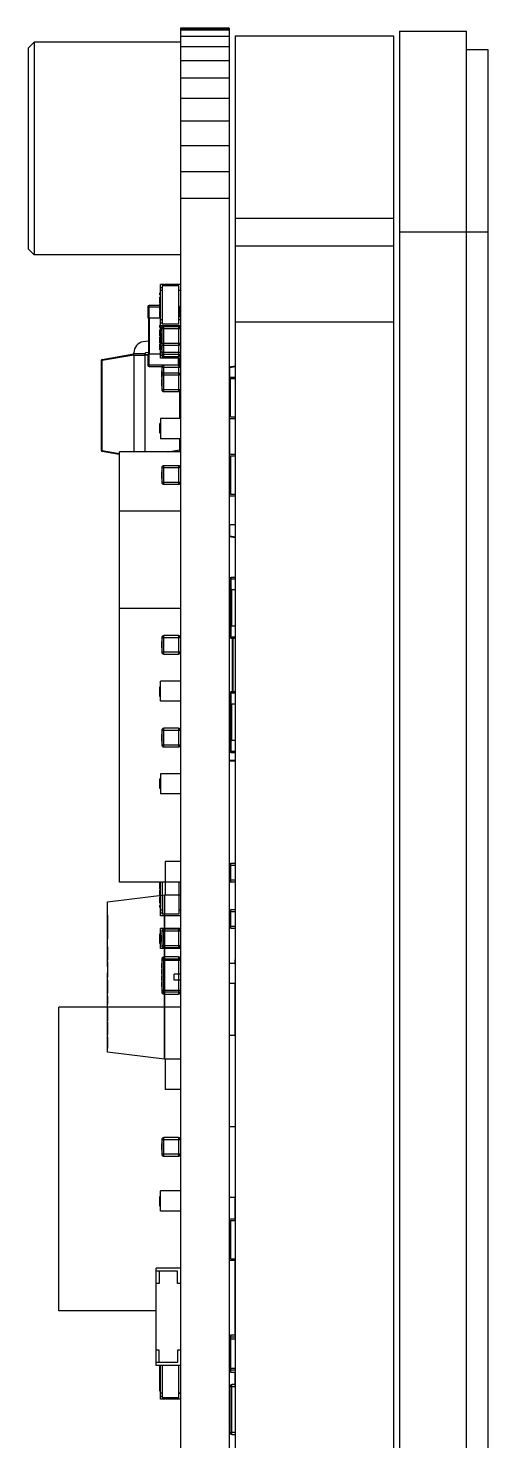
# Model space of a CAD drawing. Header units: inches. Extents: x -13 to 119, y -33 to 44.
# Drawn here: x -12.25 to -4.7, y 2.22 to 25.45 of the extents above; entities that cross this region are included whole.
import ezdxf

# ---------------------------------------------------------------- set-up
doc = ezdxf.new("R2010")
doc.units = ezdxf.units.IN
doc.header["$LTSCALE"] = 1.21
doc.header["$MEASUREMENT"] = 0
doc.layers.get('0').update_dxf_attribs({"linetype": 'CONTINUOUS'})

msp = doc.modelspace()

# ---------------------------------------------------------------- linework, layer by layer
at = {"color": 7, "linetype": 'Continuous'}
for p, q in [((-9.755, 25.447), (-9.755, -10.94)), ((-8.955, 25.447), (-9.755, 25.447)), ((-8.955, 25.438), (-9.755, 25.438)), ((-8.955, 25.413), (-9.755, 25.413)), ((-8.955, 25.447), (-8.955, -10.94)), ((-8.855, 25.322), (-8.855, -10.617)), ((-8.855, 25.322), (-6.255, 25.322)), ((-6.255, 25.322), (-6.255, -10.617)), ((-6.155, 25.397), (-6.155, -10.883)), ((-6.155, 25.397), (-5.055, 25.397)), ((-5.055, -11.003), (-5.055, 25.397)), ((-12.255, 25.119), (-12.155, 25.219)), ((-12.255, 25.119), (-12.255, 21.819)), ((-12.155, 25.219), (-12.155, 21.719)), ((-9.755, 25.219), (-12.155, 25.219)), ((-8.955, 25.31), (-9.755, 25.31)), ((-8.955, 25.142), (-9.755, 25.142)), ((-5.055, 25.097), (-4.705, 25.097)), ((-4.705, 25.097), (-4.705, -8.553)), ((-8.955, 24.913), (-9.755, 24.913)), ((-8.955, 24.627), (-9.755, 24.627)), ((-8.955, 24.294), (-9.755, 24.294)), ((-8.955, 23.919), (-9.755, 23.919)), ((-8.955, 23.513), (-9.755, 23.513)), ((-8.955, 23.086), (-9.755, 23.086)), ((-8.955, 22.649), (-9.755, 22.649)), ((-8.855, 22.322), (-6.255, 22.322)), ((-6.155, 22.097), (-4.705, 22.097)), ((-8.855, 21.872), (-6.255, 21.872)), ((-12.255, 21.819), (-12.155, 21.719)), ((-9.755, 21.719), (-12.155, 21.719)), ((-10.08, 20.021), (-10.08, 21.235)), ((-9.755, 21.235), (-10.08, 21.235)), ((-10.08, 21.185), (-10.055, 21.185)), ((-10.055, 21.21), (-10.055, 20.58)), ((-9.78, 21.21), (-10.055, 21.21)), ((-9.78, 20.58), (-9.78, 21.21)), ((-10.09, 21.061), (-10.09, 21.097)), ((-10.08, 21.097), (-10.09, 21.097)), ((-10.08, 21.084), (-10.09, 21.084)), ((-10.08, 21.061), (-10.09, 21.061)), ((-10.09, 20.922), (-10.09, 21.024)), ((-10.08, 21.024), (-10.09, 21.024)), ((-10.08, 20.972), (-10.09, 20.972)), ((-10.08, 20.922), (-10.09, 20.922)), ((-10.09, 20.807), (-10.09, 20.909)), ((-10.08, 20.909), (-10.09, 20.909)), ((-10.055, 21.135), (-10.08, 21.135)), ((-9.755, 21.135), (-9.78, 21.135)), ((-10.29, 20.867), (-10.29, 20.687)), ((-10.29, 20.867), (-10.09, 20.867)), ((-10.29, 20.687), (-10.08, 20.687)), ((-10.28, 20.687), (-10.28, 20.087)), ((-10.27, 20.687), (-10.27, 20.887)), ((-10.09, 20.887), (-10.27, 20.887)), ((-10.26, 20.087), (-10.26, 20.687)), ((-10.08, 20.807), (-10.09, 20.807)), ((-10.09, 20.691), (-10.09, 20.793)), ((-10.08, 20.793), (-10.09, 20.793)), ((-10.08, 20.742), (-10.09, 20.742)), ((-10.08, 20.691), (-10.09, 20.691)), ((-9.78, 20.867), (-9.77, 20.867)), ((-9.755, 20.701), (-9.78, 20.701)), ((-9.77, 20.701), (-9.77, 20.867)), ((-9.77, 20.744), (-9.755, 20.744)), ((-10.09, 20.527), (-10.09, 20.563)), ((-10.08, 20.563), (-10.09, 20.563)), ((-10.08, 20.55), (-10.09, 20.55)), ((-10.08, 20.527), (-10.09, 20.527)), ((-10.09, 20.388), (-10.09, 20.49)), ((-10.08, 20.49), (-10.09, 20.49)), ((-10.055, 20.655), (-10.08, 20.655)), ((-10.08, 20.605), (-10.055, 20.605)), ((-9.755, 20.555), (-10.08, 20.555)), ((-10.062, 20.463), (-10.062, 20.537)), ((-10.059, 20.537), (-10.062, 20.537)), ((-10.059, 20.5), (-10.062, 20.5)), ((-10.062, 20.463), (-10.059, 20.463)), ((-10.062, 20.259), (-10.062, 20.44)), ((-10.059, 20.44), (-10.062, 20.44)), ((-10.059, 20.555), (-10.059, 20.082)), ((-10.059, 20.509), (-9.755, 20.509)), ((-9.78, 20.58), (-10.055, 20.58)), ((-10.029, 20.052), (-10.029, 20.555)), ((-9.785, 20.54), (-10.029, 20.54)), ((-9.785, 20.555), (-9.785, 20.052)), ((-9.755, 20.655), (-9.78, 20.655)), ((-8.855, 20.622), (-6.255, 20.622)), ((-10.28, 20.302), (-10.365, 20.29)), ((-10.08, 20.438), (-10.09, 20.438)), ((-10.08, 20.388), (-10.09, 20.388)), ((-10.09, 20.273), (-10.09, 20.375)), ((-10.08, 20.375), (-10.09, 20.375)), ((-10.08, 20.273), (-10.09, 20.273)), ((-10.09, 20.157), (-10.09, 20.259)), ((-10.08, 20.259), (-10.09, 20.259)), ((-10.08, 20.207), (-10.09, 20.207)), ((-10.062, 20.438), (-10.059, 20.438)), ((-10.062, 20.393), (-10.059, 20.393)), ((-10.059, 20.375), (-10.062, 20.375)), ((-10.059, 20.331), (-10.062, 20.331)), ((-10.059, 20.296), (-10.062, 20.296)), ((-10.062, 20.259), (-10.059, 20.259)), ((-10.062, 20.157), (-10.062, 20.23)), ((-10.062, 20.23), (-10.059, 20.23)), ((-10.062, 20.221), (-10.059, 20.221)), ((-9.755, 20.265), (-10.059, 20.265)), ((-10.029, 20.235), (-9.785, 20.235)), ((-11.055, 19.983), (-11.055, 18.505)), ((-11.055, 19.983), (-11.038, 19.983)), ((-11.038, 20.002), (-10.52, 20.094)), ((-10.52, 20.074), (-11.038, 19.983)), ((-11.038, 19.983), (-11.038, 20.002)), ((-11.038, 18.505), (-11.038, 19.983)), ((-10.52, 20.094), (-10.52, 20.112)), ((-10.34, 20.094), (-10.52, 20.094)), ((-10.52, 20.074), (-10.52, 20.094)), ((-10.52, 20.074), (-10.52, 18.48)), ((-10.52, 20.074), (-10.34, 20.074)), ((-10.34, 20.094), (-10.29, 20.085)), ((-10.34, 20.074), (-10.34, 20.094)), ((-10.34, 20.074), (-10.34, 18.48)), ((-10.29, 20.065), (-10.34, 20.074)), ((-10.322, 20.114), (-10.28, 20.12)), ((-10.29, 20.087), (-10.29, 19.907)), ((-10.08, 20.087), (-10.29, 20.087)), ((-10.27, 19.887), (-10.27, 20.087)), ((-10.08, 20.157), (-10.09, 20.157)), ((-10.059, 20.121), (-10.08, 20.121)), ((-10.08, 20.071), (-10.057, 20.071)), ((-9.755, 20.021), (-10.08, 20.021)), ((-10.062, 20.185), (-10.059, 20.185)), ((-10.059, 20.168), (-10.062, 20.168)), ((-10.062, 20.157), (-10.059, 20.157)), ((-9.755, 20.113), (-10.059, 20.113)), ((-9.755, 20.082), (-10.059, 20.082)), ((-10.055, 20.066), (-10.055, 20.046)), ((-9.78, 20.046), (-10.055, 20.046)), ((-10.029, 20.052), (-9.785, 20.052)), ((-9.79, 20.021), (-9.79, 19.905)), ((-9.78, 20.052), (-9.78, 20.046)), ((-9.77, 19.907), (-9.77, 20.021)), ((-9.755, 20.016), (-9.77, 20.016)), ((-9.77, 19.907), (-10.29, 19.907)), ((-10.27, 19.887), (-10.057, 19.887)), ((-10.062, 19.702), (-10.062, 19.809)), ((-10.062, 19.809), (-10.059, 19.809)), ((-10.059, 19.874), (-10.059, 19.503)), ((-10.059, 19.874), (-9.755, 19.874)), ((-10.059, 19.747), (-9.755, 19.747)), ((-10.029, 19.473), (-10.029, 19.905)), ((-9.785, 19.905), (-10.029, 19.905)), ((-9.785, 19.778), (-10.029, 19.778)), ((-9.785, 19.905), (-9.785, 19.473)), ((-9.77, 19.974), (-9.755, 19.974)), ((-8.94, 19.882), (-8.855, 19.897)), ((-8.94, 19.862), (-8.94, 19.882)), ((-8.855, 19.877), (-8.94, 19.862)), ((-8.94, 19.711), (-8.94, 19.862)), ((-10.059, 19.721), (-10.062, 19.721)), ((-10.062, 19.712), (-10.059, 19.712)), ((-10.062, 19.704), (-10.059, 19.704)), ((-10.062, 19.702), (-10.059, 19.702)), ((-10.062, 19.569), (-10.062, 19.676)), ((-10.062, 19.676), (-10.059, 19.676)), ((-10.062, 19.631), (-10.059, 19.631)), ((-10.059, 19.613), (-10.062, 19.613)), ((-10.059, 19.569), (-10.062, 19.569)), ((-8.955, 19.711), (-8.855, 19.711)), ((-8.931, 19.611), (-8.955, 19.611)), ((-8.931, 19.056), (-8.931, 19.686)), ((-8.931, 19.686), (-8.855, 19.686)), ((-9.755, 19.503), (-10.059, 19.503)), ((-10.029, 19.473), (-9.785, 19.473)), ((-9.771, 19.476), (-9.771, 19.028)), ((-8.931, 19.182), (-8.955, 19.182)), ((-8.931, 19.131), (-8.955, 19.131)), ((-8.94, 19.131), (-8.94, 19.182)), ((-8.931, 19.056), (-8.855, 19.056)), ((-10.09, 18.79), (-10.09, 18.947)), ((-10.08, 18.947), (-10.09, 18.947)), ((-10.08, 18.944), (-10.09, 18.944)), ((-10.08, 19.028), (-10.08, 18.698)), ((-9.755, 19.028), (-10.08, 19.028)), ((-8.955, 19.031), (-8.855, 19.031)), ((-8.94, 18.441), (-8.94, 19.031)), ((-10.08, 18.794), (-10.09, 18.794)), ((-10.08, 18.79), (-10.09, 18.79)), ((-9.755, 18.698), (-10.08, 18.698)), ((-9.771, 18.698), (-9.771, 18.514)), ((-11.038, 18.505), (-11.055, 18.505)), ((-11.038, 18.505), (-10.759, 18.456)), ((-11.038, 18.485), (-11.038, 18.505)), ((-10.762, 18.437), (-11.038, 18.485)), ((-10.755, 11.407), (-10.755, 18.48)), ((-9.755, 18.48), (-10.755, 18.48)), ((-9.963, 18.48), (-9.771, 18.514)), ((-9.755, 18.514), (-9.771, 18.514)), ((-9.771, 18.514), (-9.771, 18.494)), ((-8.955, 18.441), (-8.855, 18.441)), ((-8.931, 18.416), (-8.931, 17.786)), ((-8.931, 18.416), (-8.855, 18.416)), ((-10.062, 18.045), (-10.062, 18.152)), ((-10.062, 18.152), (-10.059, 18.152)), ((-10.059, 18.223), (-10.059, 17.979)), ((-10.059, 18.223), (-9.755, 18.223)), ((-10.029, 17.949), (-10.029, 18.254)), ((-9.785, 18.254), (-10.029, 18.254)), ((-9.785, 18.254), (-9.785, 17.949)), ((-8.955, 18.341), (-8.931, 18.341)), ((-8.94, 17.861), (-8.94, 18.341)), ((-10.062, 18.107), (-10.059, 18.107)), ((-10.059, 18.089), (-10.062, 18.089)), ((-10.059, 18.045), (-10.062, 18.045)), ((-9.755, 17.979), (-10.059, 17.979)), ((-10.029, 17.949), (-9.785, 17.949)), ((-8.955, 17.861), (-8.931, 17.861)), ((-8.955, 17.761), (-8.855, 17.761)), ((-8.931, 17.786), (-8.855, 17.786)), ((-9.755, 17.504), (-10.755, 17.504)), ((-8.855, 17.282), (-8.955, 17.282)), ((-8.94, 17.102), (-8.94, 17.282)), ((-8.94, 17.102), (-8.955, 17.102)), ((-8.94, 17.102), (-8.855, 17.087)), ((-8.94, 17.083), (-8.94, 17.102)), ((-8.855, 17.068), (-8.94, 17.083)), ((-8.941, 16.396), (-8.941, 16.216)), ((-8.941, 16.396), (-8.855, 16.396)), ((-8.921, 16.216), (-8.921, 16.416)), ((-8.855, 16.416), (-8.921, 16.416)), ((-8.931, 16.198), (-8.955, 16.197)), ((-8.955, 16.187), (-8.931, 16.188)), ((-8.941, 16.216), (-8.855, 16.216)), ((-8.931, 16.216), (-8.931, 15.616)), ((-8.911, 15.616), (-8.911, 16.216)), ((-9.755, 15.904), (-10.755, 15.904)), ((-8.941, 15.616), (-8.941, 15.436)), ((-8.855, 15.616), (-8.941, 15.616)), ((-8.921, 15.416), (-8.921, 15.616)), ((-10.062, 15.257), (-10.062, 15.364)), ((-10.062, 15.364), (-10.059, 15.364)), ((-10.059, 15.429), (-10.059, 15.186)), ((-10.059, 15.429), (-9.755, 15.429)), ((-10.029, 15.155), (-10.029, 15.46)), ((-9.785, 15.46), (-10.029, 15.46)), ((-9.785, 15.46), (-9.785, 15.155)), ((-8.855, 15.436), (-8.941, 15.436)), ((-8.921, 15.416), (-8.855, 15.416)), ((-8.906, 15.416), (-8.906, 14.537)), ((-8.885, 14.537), (-8.885, 15.416)), ((-10.059, 15.276), (-10.062, 15.276)), ((-10.062, 15.267), (-10.059, 15.267)), ((-10.062, 15.259), (-10.059, 15.259)), ((-10.062, 15.257), (-10.059, 15.257)), ((-9.755, 15.186), (-10.059, 15.186)), ((-10.029, 15.155), (-9.785, 15.155)), ((-10.08, 14.38), (-10.08, 14.71)), ((-9.755, 14.71), (-10.08, 14.71)), ((-10.09, 14.461), (-10.09, 14.619)), ((-10.08, 14.619), (-10.09, 14.619)), ((-10.08, 14.54), (-10.09, 14.54)), ((-10.08, 14.461), (-10.09, 14.461)), ((-8.941, 14.517), (-8.941, 14.337)), ((-8.941, 14.517), (-8.855, 14.517)), ((-8.921, 14.337), (-8.921, 14.537)), ((-8.855, 14.537), (-8.921, 14.537)), ((-9.755, 14.38), (-10.08, 14.38)), ((-8.955, 14.312), (-8.931, 14.312)), ((-8.931, 14.281), (-8.955, 14.281)), ((-8.941, 14.337), (-8.855, 14.337)), ((-8.931, 14.337), (-8.931, 13.737)), ((-8.911, 13.737), (-8.911, 14.337)), ((-10.062, 13.727), (-10.062, 13.834)), ((-10.062, 13.834), (-10.059, 13.834)), ((-10.062, 13.789), (-10.059, 13.789)), ((-10.059, 13.771), (-10.062, 13.771)), ((-10.059, 13.727), (-10.062, 13.727)), ((-10.059, 13.905), (-10.059, 13.661)), ((-10.059, 13.905), (-9.755, 13.905)), ((-10.029, 13.631), (-10.029, 13.936)), ((-9.785, 13.936), (-10.029, 13.936)), ((-9.785, 13.936), (-9.785, 13.631)), ((-8.931, 13.794), (-8.955, 13.794)), ((-8.931, 13.763), (-8.955, 13.763)), ((-8.941, 13.737), (-8.941, 13.557)), ((-8.855, 13.737), (-8.941, 13.737)), ((-8.921, 13.537), (-8.921, 13.737)), ((-9.755, 13.661), (-10.059, 13.661)), ((-10.029, 13.631), (-9.785, 13.631)), ((-8.855, 13.557), (-8.941, 13.557)), ((-8.921, 13.537), (-8.855, 13.537)), ((-8.855, 13.407), (-8.955, 13.412)), ((-8.955, 13.402), (-8.855, 13.396)), ((-10.09, 12.948), (-10.09, 13.105)), ((-10.08, 13.105), (-10.09, 13.105)), ((-10.08, 13.102), (-10.09, 13.102)), ((-10.08, 13.186), (-10.08, 12.856)), ((-9.755, 13.186), (-10.08, 13.186)), ((-10.08, 12.952), (-10.09, 12.952)), ((-10.08, 12.948), (-10.09, 12.948)), ((-9.755, 12.856), (-10.08, 12.856)), ((-8.955, 11.683), (-8.855, 11.683)), ((-8.926, 11.409), (-8.926, 11.714)), ((-8.855, 11.714), (-8.926, 11.714)), ((-9.755, 11.407), (-10.755, 11.407)), ((-10.09, 11.294), (-10.09, 11.396)), ((-10.08, 11.396), (-10.09, 11.396)), ((-10.08, 10.852), (-10.08, 11.407)), ((-10.055, 11.407), (-10.055, 10.877)), ((-9.78, 11.407), (-9.78, 10.877)), ((-8.855, 11.439), (-8.955, 11.439)), ((-8.926, 11.409), (-8.855, 11.409)), ((-10.08, 11.346), (-10.09, 11.346)), ((-10.08, 11.294), (-10.09, 11.294)), ((-10.09, 11.179), (-10.09, 11.281)), ((-10.08, 11.281), (-10.09, 11.281)), ((-10.08, 11.275), (-10.09, 11.275)), ((-10.08, 11.226), (-10.09, 11.226)), ((-10.08, 11.181), (-10.09, 11.181)), ((-10.08, 11.179), (-10.09, 11.179)), ((-10.09, 11.063), (-10.09, 11.165)), ((-10.08, 11.165), (-10.09, 11.165)), ((-10.08, 11.115), (-10.09, 11.115)), ((-10.08, 11.063), (-10.09, 11.063)), ((-10.09, 10.99), (-10.09, 11.027)), ((-10.08, 11.027), (-10.09, 11.027)), ((-10.08, 11.018), (-10.09, 11.018)), ((-10.08, 10.99), (-10.09, 10.99)), ((-10.08, 10.952), (-10.055, 10.952)), ((-9.78, 10.952), (-9.755, 10.952)), ((-8.955, 10.921), (-8.855, 10.921)), ((-8.926, 10.647), (-8.926, 10.952)), ((-8.855, 10.952), (-8.926, 10.952)), ((-10.08, 10.902), (-10.055, 10.902)), ((-9.755, 10.852), (-10.08, 10.852)), ((-9.78, 10.877), (-10.055, 10.877)), ((-10.09, 10.397), (-10.09, 10.555)), ((-10.08, 10.555), (-10.09, 10.555)), ((-10.08, 10.476), (-10.09, 10.476)), ((-10.08, 10.316), (-10.08, 10.646)), ((-9.755, 10.646), (-10.08, 10.646)), ((-10.062, 10.425), (-10.062, 10.532)), ((-10.062, 10.532), (-10.059, 10.532)), ((-10.062, 10.487), (-10.059, 10.487)), ((-10.059, 10.469), (-10.062, 10.469)), ((-10.059, 10.603), (-10.059, 10.359)), ((-10.059, 10.603), (-9.755, 10.603)), ((-10.029, 10.329), (-10.029, 10.634)), ((-9.785, 10.634), (-10.029, 10.634)), ((-9.785, 10.634), (-9.785, 10.329)), ((-8.855, 10.678), (-8.955, 10.678)), ((-8.926, 10.647), (-8.855, 10.647)), ((-10.08, 10.397), (-10.09, 10.397)), ((-9.755, 10.316), (-10.08, 10.316)), ((-10.059, 10.425), (-10.062, 10.425)), ((-9.755, 10.359), (-10.059, 10.359)), ((-10.029, 10.329), (-9.785, 10.329)), ((-10.955, 10.019), (-10.955, 9.917)), ((-10.062, 9.997), (-10.062, 10.071)), ((-10.062, 10.071), (-10.059, 10.071)), ((-10.062, 10.06), (-10.059, 10.06)), ((-10.059, 10.008), (-10.062, 10.008)), ((-10.062, 9.997), (-10.059, 9.997)), ((-10.059, 10.145), (-10.059, 9.597)), ((-10.059, 10.145), (-9.755, 10.145)), ((-9.755, 10.115), (-10.059, 10.115)), ((-10.029, 9.566), (-10.029, 10.176)), ((-9.785, 10.176), (-10.029, 10.176)), ((-9.785, 10.176), (-9.785, 9.566)), ((-8.955, 10.075), (-8.855, 10.075)), ((-8.856, 10.075), (-8.856, 10.13)), ((-8.855, 10.13), (-8.856, 10.13)), ((-10.062, 9.895), (-10.062, 9.969)), ((-10.059, 9.969), (-10.062, 9.969)), ((-10.062, 9.932), (-10.059, 9.932)), ((-10.062, 9.895), (-10.059, 9.895)), ((-10.062, 9.788), (-10.062, 9.865)), ((-10.062, 9.865), (-10.059, 9.865)), ((-10.062, 9.788), (-10.059, 9.788)), ((-10.062, 9.69), (-10.062, 9.764)), ((-10.059, 9.764), (-10.062, 9.764)), ((-9.855, 9.795), (-9.855, 9.895)), ((-10.062, 9.727), (-10.059, 9.727)), ((-10.062, 9.69), (-10.059, 9.69)), ((-9.755, 9.627), (-10.059, 9.627)), ((-9.755, 9.597), (-10.059, 9.597)), ((-10.029, 9.566), (-9.785, 9.566)), ((-8.955, 9.745), (-8.855, 9.745)), ((-8.856, 8.882), (-8.856, 9.745)), ((-11.755, 4.358), (-11.755, 9.348)), ((-9.755, 9.348), (-11.755, 9.348)), ((-8.855, 8.882), (-8.955, 8.882)), ((-10.029, 6.9), (-10.029, 7.205)), ((-9.785, 7.205), (-10.029, 7.205)), ((-9.785, 7.205), (-9.785, 6.9)), ((-8.855, 7.382), (-8.955, 7.382)), ((-10.062, 7.002), (-10.062, 7.109)), ((-10.062, 7.109), (-10.059, 7.109)), ((-10.059, 7.021), (-10.062, 7.021)), ((-10.062, 7.012), (-10.059, 7.012)), ((-10.062, 7.004), (-10.059, 7.004)), ((-10.062, 7.002), (-10.059, 7.002)), ((-10.059, 7.174), (-10.059, 6.931)), ((-10.059, 7.174), (-9.755, 7.174)), ((-9.755, 6.931), (-10.059, 6.931)), ((-10.029, 6.9), (-9.785, 6.9)), ((-10.08, 5.998), (-10.08, 6.328)), ((-9.755, 6.328), (-10.08, 6.328)), ((-10.09, 6.079), (-10.09, 6.236)), ((-10.08, 6.236), (-10.09, 6.236)), ((-10.08, 6.158), (-10.09, 6.158)), ((-10.08, 6.079), (-10.09, 6.079)), ((-8.856, 6.22), (-8.955, 6.22)), ((-8.856, 5.868), (-8.856, 6.22)), ((-8.855, 6.22), (-8.856, 6.22)), ((-9.755, 5.998), (-10.08, 5.998)), ((-8.955, 5.868), (-8.855, 5.868)), ((-8.931, 5.843), (-8.931, 5.213)), ((-8.931, 5.843), (-8.855, 5.843)), ((-8.955, 5.768), (-8.931, 5.768)), ((-8.955, 5.288), (-8.931, 5.288)), ((-8.955, 5.188), (-8.855, 5.188)), ((-8.931, 5.213), (-8.855, 5.213)), ((-8.856, 3.959), (-8.856, 5.188)), ((-10.155, 3.458), (-10.155, 5.058)), ((-9.755, 5.058), (-10.155, 5.058)), ((-9.805, 5.008), (-10.155, 5.008)), ((-10.105, 5.008), (-10.105, 4.808)), ((-9.805, 4.808), (-9.805, 5.008)), ((-10.105, 4.808), (-10.155, 4.808)), ((-9.755, 4.808), (-9.805, 4.808)), ((-10.156, 4.484), (-10.156, 4.382)), ((-10.156, 4.484), (-10.155, 4.484)), ((-10.156, 4.431), (-10.155, 4.431)), ((-10.155, 4.358), (-11.755, 4.358)), ((-10.156, 4.404), (-10.155, 4.404)), ((-10.156, 4.382), (-10.155, 4.382)), ((-10.156, 4.367), (-10.156, 4.032)), ((-10.156, 4.367), (-10.155, 4.367)), ((-10.156, 4.316), (-10.155, 4.316)), ((-10.156, 4.265), (-10.155, 4.265)), ((-10.156, 4.261), (-10.155, 4.261)), ((-10.156, 4.25), (-10.155, 4.25)), ((-10.156, 4.236), (-10.155, 4.236)), ((-10.156, 4.199), (-10.155, 4.199)), ((-10.156, 4.16), (-10.155, 4.16)), ((-10.156, 4.15), (-10.155, 4.15)), ((-10.156, 4.144), (-10.155, 4.144)), ((-10.156, 4.134), (-10.155, 4.134)), ((-10.156, 4.083), (-10.155, 4.083)), ((-10.156, 4.032), (-10.155, 4.032)), ((-8.855, 3.959), (-8.926, 3.959)), ((-8.926, 3.35), (-8.926, 3.959)), ((-8.955, 3.929), (-8.855, 3.929)), ((-8.955, 3.898), (-8.855, 3.898)), ((-10.105, 3.708), (-10.155, 3.708)), ((-9.805, 3.508), (-10.155, 3.508)), ((-10.105, 3.508), (-10.105, 3.708)), ((-9.755, 3.708), (-9.805, 3.708)), ((-9.805, 3.708), (-9.805, 3.508)), ((-9.755, 3.458), (-10.155, 3.458)), ((-10.08, 3.446), (-10.09, 3.446)), ((-10.09, 3.038), (-10.09, 3.446)), ((-10.08, 3.444), (-10.09, 3.444)), ((-10.08, 3.431), (-10.09, 3.431)), ((-10.08, 3.408), (-10.09, 3.408)), ((-10.08, 3.396), (-10.09, 3.396)), ((-10.08, 3.371), (-10.09, 3.371)), ((-10.08, 3.319), (-10.09, 3.319)), ((-10.08, 3.269), (-10.09, 3.269)), ((-10.08, 3.256), (-10.09, 3.256)), ((-10.08, 2.902), (-10.08, 3.458)), ((-10.055, 3.458), (-10.055, 2.927)), ((-9.78, 2.927), (-9.78, 3.458)), ((-8.855, 3.411), (-8.955, 3.411)), ((-8.855, 3.38), (-8.955, 3.38)), ((-8.926, 3.35), (-8.855, 3.35)), ((-8.856, 3.12), (-8.856, 3.35)), ((-10.08, 3.154), (-10.09, 3.154)), ((-10.08, 3.14), (-10.09, 3.14)), ((-10.08, 3.089), (-10.09, 3.089)), ((-10.08, 3.038), (-10.09, 3.038)), ((-8.941, 3.114), (-8.855, 3.114)), ((-8.941, 3.114), (-8.941, 2.354)), ((-8.856, 3.144), (-8.911, 3.144)), ((-8.911, 2.324), (-8.911, 3.144)), ((-8.855, 3.12), (-8.856, 3.12)), ((-10.055, 3.002), (-10.08, 3.002)), ((-10.08, 2.952), (-10.055, 2.952)), ((-9.755, 2.902), (-10.08, 2.902)), ((-9.78, 2.927), (-10.055, 2.927)), ((-9.755, 3.002), (-9.78, 3.002)), ((-9.78, 3.002), (-9.755, 3.002)), ((-8.855, 2.354), (-8.941, 2.354)), ((-8.911, 2.324), (-8.855, 2.324))]:
    msp.add_line(p, q, dxfattribs=at)
at = {"color": 6, "linetype": 'Continuous'}
for p, q in [((-10.005, 11.745), (-10.005, 11.195)), ((-9.745, 11.745), (-10.005, 11.745)), ((-9.745, 11.085), (-9.745, 11.745)), ((-10.955, 11.08), (-10.015, 11.195)), ((-10.015, 8.495), (-10.015, 11.195)), ((-10.015, 11.195), (-9.755, 11.195)), ((-10.013, 8.495), (-10.013, 11.195)), ((-10.955, 10.019), (-10.955, 11.08)), ((-9.745, 11.085), (-9.755, 11.085)), ((-10.95, 10.862), (-10.955, 10.862)), ((-10.95, 10.862), (-10.95, 10.471)), ((-10.955, 10.471), (-10.95, 10.471)), ((-10.95, 10.341), (-10.955, 10.341)), ((-10.95, 10.332), (-10.955, 10.332)), ((-10.955, 10.27), (-10.95, 10.27)), ((-10.95, 10.263), (-10.955, 10.263)), ((-10.95, 10.241), (-10.955, 10.241)), ((-10.95, 10.233), (-10.955, 10.233)), ((-10.95, 10.23), (-10.955, 10.23)), ((-10.95, 10.229), (-10.955, 10.229)), ((-10.95, 10.341), (-10.95, 10.122)), ((-10.955, 10.2), (-10.95, 10.2)), ((-10.955, 10.195), (-10.95, 10.195)), ((-10.95, 10.13), (-10.955, 10.13)), ((-10.955, 10.122), (-10.95, 10.122)), ((-10.95, 10.094), (-10.955, 10.094)), ((-10.95, 10.019), (-10.955, 10.019)), ((-10.95, 10.094), (-10.95, 9.843)), ((-10.95, 9.965), (-10.955, 9.965)), ((-10.955, 8.611), (-10.955, 9.917)), ((-10.955, 9.917), (-10.95, 9.917)), ((-10.955, 9.843), (-10.95, 9.843)), ((-10.95, 9.802), (-10.955, 9.802)), ((-10.95, 9.802), (-10.95, 9.579)), ((-9.755, 9.895), (-9.855, 9.895)), ((-9.755, 9.795), (-9.855, 9.795)), ((-10.95, 9.727), (-10.955, 9.727)), ((-10.95, 9.708), (-10.955, 9.708)), ((-10.95, 9.69), (-10.955, 9.69)), ((-10.95, 9.654), (-10.955, 9.654)), ((-10.955, 9.579), (-10.95, 9.579)), ((-10.95, 9.536), (-10.955, 9.536)), ((-10.95, 9.536), (-10.95, 9.398)), ((-10.955, 9.466), (-10.95, 9.466)), ((-10.95, 9.453), (-10.955, 9.453)), ((-10.955, 9.398), (-10.95, 9.398)), ((-10.955, 9.329), (-10.95, 9.329)), ((-10.955, 9.324), (-10.95, 9.324)), ((-10.95, 9.329), (-10.95, 9.128)), ((-10.95, 9.257), (-10.955, 9.257)), ((-10.95, 9.243), (-10.955, 9.243)), ((-10.95, 9.233), (-10.955, 9.233)), ((-10.955, 9.196), (-10.95, 9.196)), ((-10.95, 9.142), (-10.955, 9.142)), ((-10.955, 9.129), (-10.95, 9.129)), ((-10.95, 9.128), (-10.955, 9.128)), ((-10.95, 9.101), (-10.955, 9.101)), ((-10.955, 9.098), (-10.95, 9.098)), ((-10.95, 9.101), (-10.95, 8.901)), ((-10.95, 9.034), (-10.955, 9.034)), ((-10.95, 9.023), (-10.955, 9.023)), ((-10.955, 9.019), (-10.95, 9.019)), ((-10.95, 9.003), (-10.955, 9.003)), ((-10.95, 8.999), (-10.955, 8.999)), ((-10.955, 8.98), (-10.95, 8.98)), ((-10.955, 8.969), (-10.95, 8.969)), ((-10.955, 8.948), (-10.95, 8.948)), ((-10.955, 8.913), (-10.95, 8.913)), ((-10.955, 8.901), (-10.95, 8.901)), ((-10.95, 8.862), (-10.955, 8.862)), ((-10.95, 8.862), (-10.95, 8.677)), ((-10.955, 8.787), (-10.95, 8.787)), ((-10.955, 8.693), (-10.95, 8.693)), ((-10.955, 8.677), (-10.95, 8.677)), ((-10.015, 8.495), (-10.955, 8.611)), ((-9.745, 8.605), (-9.755, 8.605)), ((-9.745, 7.995), (-9.745, 8.605)), ((-9.755, 8.495), (-10.015, 8.495)), ((-10.005, 8.495), (-10.005, 7.995)), ((-9.745, 7.995), (-10.005, 7.995))]:
    msp.add_line(p, q, dxfattribs=at)
at = {"color": 7, "linetype": 'Continuous'}
for centre, radius, start, end in [((-10.27, 20.867), 0.02, 90, 180), ((-9.79, 20.867), 0.02, 0, 58.5515), ((-10.029, 20.509), 0.0305, 90, 180), ((-9.785, 20.509), 0.0305, 360, 90), ((-9.785, 20.631), 0.0305, 54.1728, 79.6323), ((-10.34, 20.112), 0.18, 98, 180), ((-10.029, 20.265), 0.0305, 180, 270), ((-9.785, 20.265), 0.0305, 270, 360), ((-11.035, 19.983), 0.02, 100, 180), ((-10.32, 20.094), 0.02, 98, 181.1356), ((-10.029, 20.082), 0.0305, 180, 270), ((-9.785, 20.082), 0.0305, 270, 0), ((-9.775, 19.974), 0.02, 0, 76.5467), ((-9.789, 19.988), 0.0195, 4.5227, 6.021), ((-9.786, 19.989), 0.0166, 6.0363, 6.9901), ((-9.797, 19.988), 0.0268, 2.3823, 3.5918), ((-9.793, 19.988), 0.0231, 3.5988, 4.5377), ((-9.804, 19.988), 0.0347, 359.9319, 2.3313), ((-9.812, 19.988), 0.0424, 359.554, 359.9973), ((-9.82, 19.988), 0.0499, 357.8853, 359.5225), ((-9.833, 19.988), 0.0631, 356.3452, 357.8912), ((-9.842, 19.989), 0.0725, 355.8573, 356.3705), ((-10.27, 19.907), 0.02, 180, 270), ((-10.029, 19.874), 0.0305, 90, 180), ((-10.029, 19.747), 0.0305, 90, 180), ((-9.785, 19.874), 0.0305, 0, 90), ((-9.785, 19.747), 0.0305, 360, 90), ((-9.79, 19.907), 0.02, 344.2193, 0), ((-8.936, 19.862), 0.02, 100, 157.8699), ((-10.029, 19.503), 0.0305, 180, 270), ((-9.785, 19.503), 0.0305, 270, 360), ((-11.035, 18.505), 0.02, 180, 260), ((-9.775, 18.514), 0.02, 280, 0), ((-10.029, 18.223), 0.0305, 90, 180), ((-9.785, 18.223), 0.0305, 360, 90), ((-10.029, 17.979), 0.0305, 180, 270), ((-9.785, 17.979), 0.0305, 270, 360), ((-8.921, 16.396), 0.02, 90, 180), ((-8.773, 16.047), 0.195, 201.1454, 215.937), ((-8.773, 16.047), 0.205, 207.5676, 219.5089), ((-10.029, 15.429), 0.0305, 90, 180), ((-9.785, 15.429), 0.0305, 0, 90), ((-8.921, 15.436), 0.02, 180, 270), ((-10.029, 15.186), 0.0305, 180, 270), ((-9.785, 15.186), 0.0305, 270, 0), ((-8.921, 14.517), 0.02, 90, 180), ((-8.926, 14.312), 0.0305, 119.7924, 162.3266), ((-10.029, 13.905), 0.0305, 90, 180), ((-9.785, 13.905), 0.0305, 360, 90), ((-8.926, 13.763), 0.0305, 197.6734, 240.2433), ((-10.029, 13.661), 0.0305, 180, 270), ((-9.785, 13.661), 0.0305, 270, 360), ((-8.773, 13.552), 0.205, 145.0185, 152.4324), ((-8.773, 13.552), 0.195, 149.4602, 158.8546), ((-8.921, 13.557), 0.02, 180, 270), ((-8.926, 11.683), 0.0305, 90, 162.3917), ((-8.926, 11.439), 0.0305, 197.7376, 270), ((-8.926, 10.921), 0.0305, 90, 162.3917), ((-10.029, 10.603), 0.0305, 90, 180), ((-9.785, 10.603), 0.0305, 360, 90), ((-8.926, 10.678), 0.0305, 197.7377, 270), ((-10.029, 10.359), 0.0305, 180, 270), ((-9.785, 10.359), 0.0305, 270, 360), ((-10.029, 10.145), 0.0305, 90, 180), ((-9.785, 10.145), 0.0305, 0, 90), ((-10.029, 9.597), 0.0305, 180, 270), ((-9.785, 9.597), 0.0305, 270, 0), ((-10.029, 7.174), 0.0305, 90, 180), ((-9.785, 7.174), 0.0305, 0, 90), ((-10.029, 6.931), 0.0305, 180, 270), ((-9.785, 6.931), 0.0305, 270, 0), ((-8.926, 3.929), 0.0305, 90, 162.3266), ((-8.926, 3.38), 0.0305, 197.6734, 270), ((-8.911, 3.114), 0.03, 90, 180), ((-8.911, 2.354), 0.03, 180, 270)]:
    msp.add_arc(centre, radius, start, end, dxfattribs=at)

doc.saveas('drawing.dxf')
